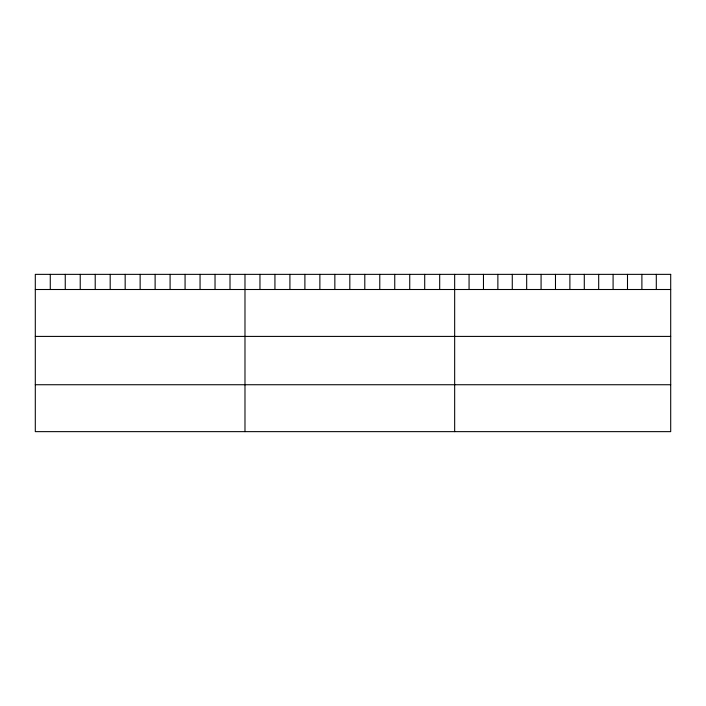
<?xml version="1.0" encoding="UTF-8"?>
<svg xmlns="http://www.w3.org/2000/svg" width="706" height="706" viewBox="0 0 706 706"><rect width="100%" height="100%" fill="white"/><g stroke="black" fill="none" stroke-linecap="round" stroke-linejoin="round"><path stroke-width="1.06" d="M35.3 289.504L670.7 289.504M35.3 336.409L670.7 336.409M35.3 384.735L670.7 384.735M656.298 274.36L656.298 289.504M641.895 274.36L641.895 289.504M627.493 274.36L627.493 289.504M613.09 274.36L613.09 289.504M598.688 274.36L598.688 289.504M584.286 274.36L584.286 289.504M569.883 274.36L569.883 289.504M555.481 274.36L555.481 289.504M541.078 274.36L541.078 289.504M526.676 274.36L526.676 289.504M512.274 274.36L512.274 289.504M497.871 274.36L497.871 289.504M483.469 274.36L483.469 289.504M469.066 274.36L469.066 289.504M454.664 274.36L454.664 431.64M439.688 274.36L439.688 289.504M424.712 274.36L424.712 289.504M409.736 274.36L409.736 289.504M394.751 274.36L394.751 289.504M379.775 274.36L379.775 289.504M364.799 274.36L364.799 289.504M349.823 274.36L349.823 289.504M334.847 274.36L334.847 289.504M319.871 274.36L319.871 289.504M304.895 274.36L304.895 289.504M289.91 274.36L289.91 289.504M274.934 274.36L274.934 289.504M259.958 274.36L259.958 289.504M244.982 274.36L244.982 431.64M230.006 274.36L230.006 289.504M215.03 274.36L215.03 289.504M200.054 274.36L200.054 289.504M185.069 274.36L185.069 289.504M170.093 274.36L170.093 289.504M155.117 274.36L155.117 289.504M140.141 274.36L140.141 289.504M125.165 274.36L125.165 289.504M110.189 274.36L110.189 289.504M95.213 274.36L95.213 289.504M80.228 274.36L80.228 289.504M65.252 274.36L65.252 289.504M50.276 274.36L50.276 289.504M670.7 274.36L35.3 274.36L35.3 431.64L670.7 431.64L670.7 274.36"/></g></svg>
